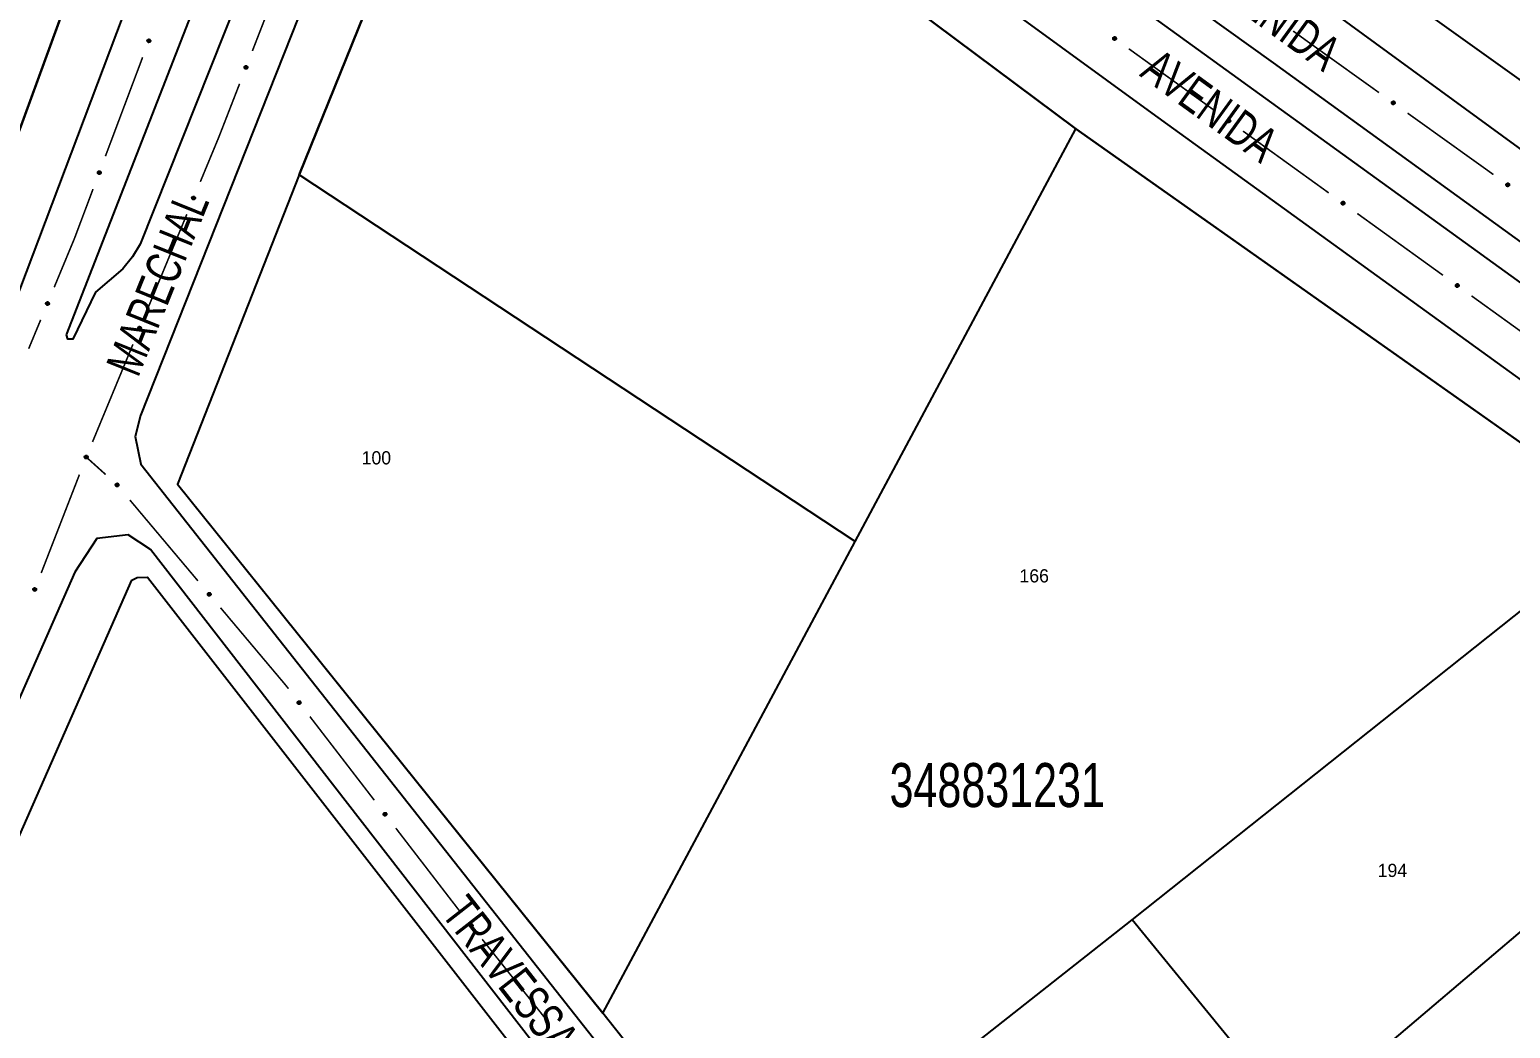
# Model space of a CAD drawing. Extents: x 200123 to 201542, y 4839549 to 4841240.
# Drawn here: x 200624.9 to 200793.2, y 4840561.4 to 4840674.9 of the extents above; entities that cross this region are included whole.
import ezdxf
from ezdxf.enums import TextEntityAlignment as Align

# ---------------------------------------------------------------- set-up
doc = ezdxf.new("R2010")
doc.units = 0
doc.header["$LTSCALE"] = 1.5
doc.header["$MEASUREMENT"] = 0
for name, color, linetype in [('CD_MALHA_LOTES', 7, 'CONTINUOUS'), ('CD_TXT_QUADRA', 2, 'CONTINUOUS'), ('HD-CANAIS', 7, 'CONTINUOUS'), ('RU-QUADRA', 210, 'CONTINUOUS'), ('SV-EIXO-RUA-PAV', 20, 'CONTINUOUS'), ('SV-RUA-PAVIM', 7, 'CONTINUOUS'), ('SV-TXT-RUA-PAV', 7, 'CONTINUOUS'), ('Th_NmrPort', 1, 'CONTINUOUS')]:
    doc.layers.add(name, color=color, linetype=linetype)
doc.styles.add('ARIAL', font='ARIAL.SHX')

msp = doc.modelspace()

# ---------------------------------------------------------------- linework, layer by layer
at = {"layer": 'CD_MALHA_LOTES', "linetype": 'Continuous', "flags": 128}
for points in [[(200424.99, 4840254.77), (200444.79, 4840288.57), (200466.17, 4840326.58), (200489.49, 4840369.12), (200503.01, 4840395.06), (200547.28, 4840486.61), (200564.21, 4840521.33), (200616.73, 4840645.11), (200619.05, 4840650.59), (200669.27, 4840788.03)], [(200655.55, 4840658.36), (200677.61, 4840712.96)], [(200677.61, 4840712.96), (200743.79, 4840663.57)], [(200718.73, 4840616.7), (200743.79, 4840663.57)], [(200743.79, 4840663.57), (200807.05, 4840618.92)], [(200655.55, 4840658.36), (200641.73, 4840623.22)], [(200718.73, 4840616.7), (200655.55, 4840658.36)], [(200641.73, 4840623.22), (200690.03, 4840563.1)], [(200750.19, 4840573.71), (200807.05, 4840618.92)], [(200690.03, 4840563.1), (200718.73, 4840616.7)], [(200573.97, 4840470.11), (200636.53, 4840612.3), (200637.14, 4840612.59), (200638.33, 4840612.62), (200684.7, 4840552.99)], [(200829.9, 4840602.58), (200768.89, 4840550.78)], [(200707.98, 4840540.44), (200750.19, 4840573.71)], [(200768.89, 4840550.78), (200750.19, 4840573.71)], [(200707.98, 4840540.44), (200690.03, 4840563.1)]]:
    msp.add_lwpolyline(points, dxfattribs=at)
at = {"layer": 'HD-CANAIS', "linetype": 'Continuous'}
msp.add_polyline3d([(200700.49, 4840737.05, 2.26), (200759.93, 4840693.69, 2.26), (200831.59, 4840642.44, 2.26), (200904.17, 4840589.58, 2.26), (200904.57, 4840585.19, 2.26)], dxfattribs=at)
at = {"layer": 'RU-QUADRA', "linetype": 'Continuous', "flags": 128}
msp.add_lwpolyline([(200669.27, 4840788.03), (200619.01, 4840650.47), (200616.73, 4840645.11), (200564.21, 4840521.33), (200547.28, 4840486.61), (200503.01, 4840395.06), (200489.49, 4840369.12), (200466.17, 4840326.58), (200444.79, 4840288.57), (200424.99, 4840254.77)], dxfattribs=at)
for points in [[(200812.78, 4840408.41), (200815.31, 4840408.08), (200858.9, 4840480.98), (200900.08, 4840548.43), (200900.44, 4840551.37), (200857.93, 4840582.23), (200840.85, 4840594.63), (200829.9, 4840602.58), (200819.63, 4840610.04), (200743.79, 4840663.57), (200677.61, 4840712.96), (200655.55, 4840658.36), (200641.73, 4840623.22), (200690.03, 4840563.11), (200707.98, 4840540.44), (200727.57, 4840515.69), (200748.69, 4840489.02)], [(200763.36, 4840452.32), (200802.84, 4840399.58), (200751.22, 4840357.94), (200756.11, 4840351.9), (200744.6, 4840342.23), (200725.32, 4840327.11), (200682.28, 4840382.63), (200667.93, 4840401.14), (200659.99, 4840411.38), (200653.56, 4840419.68), (200641.09, 4840434.39), (200639.84, 4840435.39), (200636.6, 4840438.01), (200627.92, 4840442.46), (200573.97, 4840470.11), (200636.53, 4840612.3), (200637.14, 4840612.59), (200638.33, 4840612.62), (200684.7, 4840552.99), (200701.37, 4840530.22), (200741.81, 4840479.4), (200750.14, 4840468.94), (200753.98, 4840464.1)]]:
    msp.add_lwpolyline(points, close=True, dxfattribs=at)
at = {"layer": 'SV-EIXO-RUA-PAV', "const_width": 0.18}
for points in [[(200650.225377, 4840672.430975), (200654.576386, 4840683.614388)], [(200768.47331, 4840674.696495), (200769.281862, 4840674.10807)], [(200769.281862, 4840674.10807), (200769.98, 4840673.6)], [(200769.98, 4840673.6), (200778.221249, 4840667.698168)], [(200637.756418, 4840671.708076), (200633.531741, 4840660.476331)], [(200759.540939, 4840665.658455), (200749.807837, 4840672.677481)], [(200646.42, 4840662.65), (200648.775041, 4840668.703171)], [(200781.473339, 4840665.369238), (200791.229608, 4840658.38245)], [(200772.518409, 4840656.299754), (200762.785306, 4840663.31878)], [(200644.312786, 4840657.56444), (200646.22675, 4840662.183611)], [(200646.22675, 4840662.183611), (200646.42, 4840662.65)], [(200632.123515, 4840656.732415), (200630.363233, 4840652.052522)], [(200638.188098, 4840642.783094), (200642.781614, 4840653.869104)], [(200785.495878, 4840646.941053), (200775.762776, 4840653.960079)], [(200630.363233, 4840652.052522), (200630.02, 4840651.14)], [(200630.02, 4840651.14), (200627.709912, 4840645.575392)], [(200798.473348, 4840637.582352), (200788.740245, 4840644.601378)], [(200626.176259, 4840641.881084), (200625.026019, 4840639.110354)], [(200625.026019, 4840639.110354), (200624.81, 4840638.59)], [(200632.06341, 4840628.001747), (200636.656926, 4840639.087757)], [(200632.073096, 4840625.629008), (200631.35, 4840626.28)], [(200633.559474, 4840624.290844), (200632.073096, 4840625.629008)], [(200626.232524, 4840613.102501), (200630.576638, 4840624.288594)], [(200644.034716, 4840612.216369), (200636.308679, 4840621.398327)], [(200654.07, 4840600.29), (200646.610061, 4840609.155716)], [(200654.322094, 4840599.962485), (200654.07, 4840600.29)], [(200664.081331, 4840587.283476), (200656.761903, 4840596.792733)], [(200673.59, 4840574.93), (200666.521141, 4840584.113723)], [(200673.846097, 4840574.608797), (200673.59, 4840574.93)], [(200683.820648, 4840562.098468), (200676.339735, 4840571.481215)]]:
    msp.add_lwpolyline(points, dxfattribs=at)
at = {"layer": 'SV-EIXO-RUA-PAV'}
for points in [[(200638.614147, 4840673.675761), (200638.63497, 4840673.631507), (200638.643818, 4840673.589215), (200638.641044, 4840673.551817), (200638.629976, 4840673.519409), (200638.614918, 4840673.487529), (200638.592646, 4840673.458737), (200638.560847, 4840673.432256), (200638.516601, 4840673.411056), (200638.472681, 4840673.40484), (200638.435871, 4840673.405598), (200638.401413, 4840673.415194), (200638.370689, 4840673.43034), (200638.341546, 4840673.454464), (200638.315025, 4840673.486951), (200638.294785, 4840673.531958), (200638.286395, 4840673.57348), (200638.290028, 4840673.609582), (200638.299894, 4840673.644163), (200638.315657, 4840673.676526), (200638.337683, 4840673.704662), (200638.37044, 4840673.731306), (200638.415127, 4840673.750695), (200638.456444, 4840673.759535), (200638.492588, 4840673.75641), (200638.526414, 4840673.74593), (200638.558573, 4840673.731217), (200638.588448, 4840673.710033), (200638.614147, 4840673.675761)], [(200748.237803, 4840673.673992), (200748.18964, 4840673.665486), (200748.146507, 4840673.668025), (200748.111141, 4840673.680498), (200748.082763, 4840673.699668), (200748.05594, 4840673.72255), (200748.033987, 4840673.751586), (200748.01676, 4840673.78921), (200748.007889, 4840673.837464), (200748.013394, 4840673.881479), (200748.023766, 4840673.916805), (200748.042052, 4840673.947547), (200748.064717, 4840673.973232), (200748.095632, 4840673.995038), (200748.133931, 4840674.012124), (200748.182669, 4840674.01987), (200748.224938, 4840674.017091), (200748.258829, 4840674.004129), (200748.289618, 4840673.98555), (200748.316722, 4840673.961861), (200748.338108, 4840673.933235), (200748.355241, 4840673.894643), (200748.362249, 4840673.846437), (200748.359958, 4840673.804247), (200748.347476, 4840673.770183), (200748.328502, 4840673.740283), (200748.305879, 4840673.713101), (200748.27761, 4840673.689818), (200748.237803, 4840673.673992)], [(200649.345523, 4840670.473083), (200649.3252, 4840670.517569), (200649.31683, 4840670.559959), (200649.320025, 4840670.597323), (200649.331458, 4840670.629604), (200649.346874, 4840670.661312), (200649.369469, 4840670.689851), (200649.401564, 4840670.715972), (200649.446047, 4840670.736672), (200649.490034, 4840670.742392), (200649.526833, 4840670.741219), (200649.561181, 4840670.731236), (200649.591733, 4840670.715744), (200649.620601, 4840670.691293), (200649.646754, 4840670.65851), (200649.666486, 4840670.613277), (200649.674407, 4840670.571663), (200649.670368, 4840670.535604), (200649.660113, 4840670.501137), (200649.643986, 4840670.468954), (200649.621645, 4840670.441067), (200649.588589, 4840670.414795), (200649.543687, 4840670.395911), (200649.502272, 4840670.387537), (200649.466166, 4840670.391069), (200649.43246, 4840670.401929), (200649.400469, 4840670.417005), (200649.370835, 4840670.438524), (200649.345523, 4840670.473083)], [(200779.794571, 4840666.706857), (200779.842706, 4840666.715521), (200779.885847, 4840666.713125), (200779.921254, 4840666.70077), (200779.949695, 4840666.681693), (200779.976593, 4840666.6589), (200779.998643, 4840666.629937), (200780.015995, 4840666.59237), (200780.025025, 4840666.544145), (200780.019666, 4840666.500113), (200780.00941, 4840666.464752), (200779.991226, 4840666.43395), (200779.968646, 4840666.408191), (200779.937803, 4840666.386282), (200779.899561, 4840666.369069), (200779.850849, 4840666.361162), (200779.808571, 4840666.363802), (200779.774638, 4840666.376651), (200779.743787, 4840666.395128), (200779.716605, 4840666.418727), (200779.695125, 4840666.447283), (200779.677864, 4840666.485818), (200779.670696, 4840666.534), (200779.672848, 4840666.576198), (200779.685217, 4840666.610302), (200779.704092, 4840666.640265), (200779.726625, 4840666.667522), (200779.754817, 4840666.690899), (200779.794571, 4840666.706857)], [(200761.215273, 4840664.315291), (200761.167109, 4840664.306785), (200761.123976, 4840664.309324), (200761.088611, 4840664.321797), (200761.060233, 4840664.340967), (200761.03341, 4840664.363849), (200761.011456, 4840664.392885), (200760.994229, 4840664.430509), (200760.985358, 4840664.478763), (200760.990863, 4840664.522778), (200761.001236, 4840664.558104), (200761.019521, 4840664.588846), (200761.042187, 4840664.614531), (200761.073102, 4840664.636337), (200761.111401, 4840664.653423), (200761.160138, 4840664.661169), (200761.202408, 4840664.65839), (200761.236298, 4840664.645428), (200761.267087, 4840664.626849), (200761.294192, 4840664.60316), (200761.315577, 4840664.574534), (200761.332711, 4840664.535942), (200761.339718, 4840664.487736), (200761.337428, 4840664.445546), (200761.324945, 4840664.411482), (200761.305972, 4840664.381582), (200761.283349, 4840664.3544), (200761.255079, 4840664.331116), (200761.215273, 4840664.315291)], [(200632.981245, 4840658.7001), (200633.002068, 4840658.655846), (200633.010915, 4840658.613554), (200633.008141, 4840658.576156), (200632.997073, 4840658.543748), (200632.982016, 4840658.511868), (200632.959743, 4840658.483076), (200632.927945, 4840658.456595), (200632.883699, 4840658.435395), (200632.839779, 4840658.42918), (200632.802969, 4840658.429937), (200632.768511, 4840658.439533), (200632.737786, 4840658.454679), (200632.708644, 4840658.478804), (200632.682123, 4840658.51129), (200632.661882, 4840658.556298), (200632.653493, 4840658.597819), (200632.657126, 4840658.633922), (200632.666992, 4840658.668502), (200632.682754, 4840658.700865), (200632.70478, 4840658.729002), (200632.737537, 4840658.755645), (200632.782224, 4840658.775034), (200632.823542, 4840658.783874), (200632.859685, 4840658.780749), (200632.893512, 4840658.77027), (200632.92567, 4840658.755556), (200632.955545, 4840658.734372), (200632.981245, 4840658.7001)], [(200792.80293, 4840657.391139), (200792.851065, 4840657.399803), (200792.894206, 4840657.397407), (200792.929613, 4840657.385052), (200792.958054, 4840657.365976), (200792.984952, 4840657.343183), (200793.007002, 4840657.314219), (200793.024353, 4840657.276652), (200793.033384, 4840657.228428), (200793.028025, 4840657.184395), (200793.017769, 4840657.149034), (200792.999585, 4840657.118232), (200792.977005, 4840657.092473), (200792.946162, 4840657.070564), (200792.90792, 4840657.053351), (200792.859208, 4840657.045445), (200792.81693, 4840657.048084), (200792.782997, 4840657.060934), (200792.752146, 4840657.07941), (200792.724964, 4840657.103009), (200792.703484, 4840657.131565), (200792.686222, 4840657.1701), (200792.679055, 4840657.218282), (200792.681206, 4840657.26048), (200792.693576, 4840657.294585), (200792.712451, 4840657.324548), (200792.734984, 4840657.351804), (200792.763176, 4840657.375181), (200792.80293, 4840657.391139)], [(200643.390504, 4840655.626173), (200643.371154, 4840655.671091), (200643.363709, 4840655.713653), (200643.367717, 4840655.750938), (200643.37985, 4840655.782963), (200643.395953, 4840655.814328), (200643.419165, 4840655.842368), (200643.451821, 4840655.867784), (200643.496743, 4840655.88751), (200643.540845, 4840655.892271), (200643.57761, 4840655.890297), (200643.611732, 4840655.879569), (200643.641939, 4840655.863415), (200643.670269, 4840655.838341), (200643.695701, 4840655.804996), (200643.714444, 4840655.759344), (200643.721456, 4840655.717568), (200643.716633, 4840655.681605), (200643.705629, 4840655.64737), (200643.688806, 4840655.615545), (200643.665862, 4840655.588152), (200643.632243, 4840655.562605), (200643.586939, 4840655.544704), (200643.545353, 4840655.537234), (200643.509332, 4840655.541551), (200643.47587, 4840655.553143), (200643.444215, 4840655.568911), (200643.415057, 4840655.591071), (200643.390504, 4840655.626173)], [(200774.192742, 4840654.956589), (200774.144579, 4840654.948084), (200774.101446, 4840654.950623), (200774.06608, 4840654.963095), (200774.037702, 4840654.982266), (200774.010879, 4840655.005147), (200773.988926, 4840655.034184), (200773.971699, 4840655.071808), (200773.962828, 4840655.120062), (200773.968333, 4840655.164077), (200773.978705, 4840655.199403), (200773.996991, 4840655.230145), (200774.019656, 4840655.25583), (200774.050571, 4840655.277636), (200774.08887, 4840655.294722), (200774.137608, 4840655.302468), (200774.179877, 4840655.299689), (200774.213768, 4840655.286727), (200774.244557, 4840655.268148), (200774.271661, 4840655.244459), (200774.293047, 4840655.215833), (200774.31018, 4840655.177241), (200774.317188, 4840655.129035), (200774.314897, 4840655.086845), (200774.302415, 4840655.052781), (200774.283441, 4840655.022881), (200774.260818, 4840654.995699), (200774.232549, 4840654.972415), (200774.192742, 4840654.956589)], [(200787.170212, 4840645.597888), (200787.122048, 4840645.589383), (200787.078915, 4840645.591922), (200787.04355, 4840645.604394), (200787.015172, 4840645.623565), (200786.988349, 4840645.646446), (200786.966395, 4840645.675483), (200786.949168, 4840645.713107), (200786.940297, 4840645.761361), (200786.945802, 4840645.805376), (200786.956175, 4840645.840702), (200786.97446, 4840645.871444), (200786.997126, 4840645.897129), (200787.028041, 4840645.918935), (200787.06634, 4840645.936021), (200787.115077, 4840645.943767), (200787.157347, 4840645.940988), (200787.191237, 4840645.928026), (200787.222026, 4840645.909447), (200787.249131, 4840645.885758), (200787.270516, 4840645.857132), (200787.28765, 4840645.81854), (200787.294657, 4840645.770334), (200787.292367, 4840645.728144), (200787.279884, 4840645.69408), (200787.260911, 4840645.66418), (200787.238288, 4840645.636998), (200787.210018, 4840645.613714), (200787.170212, 4840645.597888)], [(200627.099842, 4840643.818732), (200627.119162, 4840643.773801), (200627.126578, 4840643.731234), (200627.122545, 4840643.693951), (200627.11039, 4840643.661935), (200627.094266, 4840643.630581), (200627.071036, 4840643.602556), (200627.038363, 4840643.577162), (200626.993427, 4840643.557466), (200626.949322, 4840643.552735), (200626.912559, 4840643.554733), (200626.878444, 4840643.565485), (200626.848248, 4840643.581659), (200626.819935, 4840643.606752), (200626.794525, 4840643.640114), (200626.775813, 4840643.685778), (200626.768828, 4840643.727559), (200626.773676, 4840643.763519), (200626.784702, 4840643.797747), (200626.801547, 4840643.82956), (200626.824509, 4840643.856938), (200626.858146, 4840643.882462), (200626.903461, 4840643.900333), (200626.945053, 4840643.907775), (200626.981071, 4840643.903434), (200627.014525, 4840643.891819), (200627.046169, 4840643.87603), (200627.075313, 4840643.853851), (200627.099842, 4840643.818732)], [(200637.265816, 4840640.844827), (200637.246467, 4840640.889745), (200637.239022, 4840640.932306), (200637.24303, 4840640.969592), (200637.255163, 4840641.001617), (200637.271265, 4840641.032982), (200637.294477, 4840641.061022), (200637.327133, 4840641.086437), (200637.372056, 4840641.106164), (200637.416157, 4840641.110925), (200637.452922, 4840641.108951), (200637.487044, 4840641.098222), (200637.517251, 4840641.082069), (200637.545581, 4840641.056994), (200637.571014, 4840641.023649), (200637.589756, 4840640.977998), (200637.596769, 4840640.936221), (200637.591945, 4840640.900259), (200637.580942, 4840640.866023), (200637.564118, 4840640.834199), (200637.541175, 4840640.806805), (200637.507555, 4840640.781259), (200637.462252, 4840640.763357), (200637.420665, 4840640.755887), (200637.384644, 4840640.760205), (200637.351183, 4840640.771796), (200637.319528, 4840640.787565), (200637.290369, 4840640.809724), (200637.265816, 4840640.844827)], [(200631.193304, 4840626.189401), (200631.173955, 4840626.234319), (200631.16651, 4840626.276881), (200631.170518, 4840626.314166), (200631.182651, 4840626.346191), (200631.198753, 4840626.377556), (200631.221965, 4840626.405597), (200631.254621, 4840626.431012), (200631.299544, 4840626.450738), (200631.343645, 4840626.455499), (200631.38041, 4840626.453525), (200631.414532, 4840626.442797), (200631.444739, 4840626.426643), (200631.473069, 4840626.401569), (200631.498502, 4840626.368224), (200631.517244, 4840626.322572), (200631.524257, 4840626.280796), (200631.519433, 4840626.244833), (200631.50843, 4840626.210598), (200631.491606, 4840626.178774), (200631.468663, 4840626.15138), (200631.435043, 4840626.125833), (200631.38974, 4840626.107932), (200631.348153, 4840626.100462), (200631.312132, 4840626.104779), (200631.278671, 4840626.116371), (200631.247016, 4840626.132139), (200631.217857, 4840626.154299), (200631.193304, 4840626.189401)], [(200634.893129, 4840622.942055), (200634.844329, 4840622.938801), (200634.801722, 4840622.945982), (200634.76791, 4840622.962201), (200634.741768, 4840622.984323), (200634.717573, 4840623.009967), (200634.698883, 4840623.041204), (200634.685819, 4840623.080469), (200634.682211, 4840623.129399), (200634.692436, 4840623.172562), (200634.706563, 4840623.206561), (200634.728061, 4840623.235149), (200634.753367, 4840623.258236), (200634.786456, 4840623.276577), (200634.826376, 4840623.289427), (200634.875665, 4840623.291865), (200634.917387, 4840623.284538), (200634.94968, 4840623.267992), (200634.978283, 4840623.246197), (200635.002671, 4840623.21972), (200635.02084, 4840623.188952), (200635.033706, 4840623.148735), (200635.035468, 4840623.100055), (200635.028635, 4840623.058359), (200635.012547, 4840623.025842), (200634.990456, 4840622.998165), (200634.96503, 4840622.973585), (200634.934412, 4840622.95349), (200634.893129, 4840622.942055)], [(200625.353878, 4840611.144067), (200625.333527, 4840611.18854), (200625.325131, 4840611.230924), (200625.328303, 4840611.26829), (200625.339716, 4840611.300579), (200625.355112, 4840611.332296), (200625.37769, 4840611.36085), (200625.409769, 4840611.38699), (200625.454239, 4840611.407717), (200625.498222, 4840611.413464), (200625.535022, 4840611.412315), (200625.569376, 4840611.402353), (200625.599937, 4840611.38688), (200625.628821, 4840611.362446), (200625.654994, 4840611.329679), (200625.674754, 4840611.284458), (200625.682701, 4840611.24285), (200625.678683, 4840611.206788), (200625.66845, 4840611.172314), (200625.652343, 4840611.140122), (200625.630019, 4840611.112221), (200625.596979, 4840611.085928), (200625.552088, 4840611.067016), (200625.510679, 4840611.058617), (200625.474571, 4840611.062127), (200625.440858, 4840611.072966), (200625.408858, 4840611.088022), (200625.379211, 4840611.109523), (200625.353878, 4840611.144067)], [(200645.330666, 4840610.50523), (200645.281883, 4840610.508735), (200645.240673, 4840610.521722), (200645.20942, 4840610.542448), (200645.186578, 4840610.567963), (200645.16615, 4840610.596699), (200645.151946, 4840610.630214), (200645.144421, 4840610.670905), (200645.147593, 4840610.719865), (200645.163672, 4840610.761206), (200645.182352, 4840610.792933), (200645.207587, 4840610.818283), (200645.235834, 4840610.837661), (200645.271136, 4840610.851264), (200645.312447, 4840610.858488), (200645.361601, 4840610.854106), (200645.401914, 4840610.841096), (200645.431617, 4840610.820256), (200645.456942, 4840610.794725), (200645.477446, 4840610.765138), (200645.4912, 4840610.732159), (200645.498398, 4840610.690552), (200645.49343, 4840610.642094), (200645.480913, 4840610.601738), (200645.460496, 4840610.571751), (200645.434799, 4840610.547384), (200645.406227, 4840610.526544), (200645.373131, 4840610.510863), (200645.330666, 4840610.50523)], [(200655.542405, 4840598.196607), (200655.49382, 4840598.20223), (200655.453215, 4840598.216998), (200655.422893, 4840598.239063), (200655.401182, 4840598.265547), (200655.382022, 4840598.295144), (200655.369289, 4840598.329246), (200655.363541, 4840598.370225), (200655.368839, 4840598.419001), (200655.386701, 4840598.459603), (200655.406743, 4840598.490488), (200655.433056, 4840598.514717), (200655.46212, 4840598.532848), (200655.49798, 4840598.544903), (200655.539565, 4840598.550323), (200655.588482, 4840598.543808), (200655.628192, 4840598.529057), (200655.656961, 4840598.506945), (200655.681151, 4840598.480337), (200655.700349, 4840598.449887), (200655.712655, 4840598.41634), (200655.718037, 4840598.37446), (200655.710967, 4840598.326264), (200655.696707, 4840598.286491), (200655.675005, 4840598.257419), (200655.648273, 4840598.234193), (200655.618821, 4840598.214616), (200655.585075, 4840598.200389), (200655.542405, 4840598.196607)], [(200665.301642, 4840585.517598), (200665.253058, 4840585.523221), (200665.212452, 4840585.537988), (200665.18213, 4840585.560053), (200665.160419, 4840585.586538), (200665.14126, 4840585.616135), (200665.128527, 4840585.650236), (200665.122778, 4840585.691216), (200665.128077, 4840585.739992), (200665.145939, 4840585.780594), (200665.16598, 4840585.811479), (200665.192294, 4840585.835708), (200665.221357, 4840585.853838), (200665.257217, 4840585.865894), (200665.298803, 4840585.871314), (200665.34772, 4840585.864799), (200665.38743, 4840585.850048), (200665.416198, 4840585.827936), (200665.440389, 4840585.801328), (200665.459587, 4840585.770878), (200665.471893, 4840585.737331), (200665.477275, 4840585.695451), (200665.470205, 4840585.647255), (200665.455945, 4840585.607481), (200665.434242, 4840585.57841), (200665.407511, 4840585.555184), (200665.378059, 4840585.535606), (200665.344312, 4840585.521379), (200665.301642, 4840585.517598)], [(200675.096416, 4840572.864037), (200675.047743, 4840572.868829), (200675.006891, 4840572.882901), (200674.976196, 4840572.904444), (200674.954036, 4840572.930553), (200674.934373, 4840572.959818), (200674.921059, 4840572.993697), (200674.91461, 4840573.034572), (200674.919075, 4840573.083432), (200674.93624, 4840573.124334), (200674.95575, 4840573.155557), (200674.981646, 4840573.180232), (200675.010395, 4840573.198857), (200675.046044, 4840573.211523), (200675.087531, 4840573.217653), (200675.136552, 4840573.211975), (200675.176508, 4840573.197906), (200675.20565, 4840573.176288), (200675.230292, 4840573.150098), (200675.250008, 4840573.11998), (200675.262886, 4840573.086649), (200675.268983, 4840573.044867), (200675.262738, 4840572.996557), (200675.24916, 4840572.956546), (200675.227957, 4840572.927107), (200675.201627, 4840572.903428), (200675.172514, 4840572.88335), (200675.139015, 4840572.868548), (200675.096416, 4840572.864037)]]:
    msp.add_lwpolyline(points, close=True, dxfattribs=at)
for points in [[(200638.315657, 4840673.676526), (200638.286395, 4840673.57348)], [(200638.325737, 4840673.686308), (200638.292391, 4840673.558897)], [(200638.337683, 4840673.704662), (200638.294785, 4840673.531958)], [(200638.354349, 4840673.711992), (200638.307202, 4840673.516879)], [(200638.37044, 4840673.731306), (200638.315025, 4840673.486951)], [(200638.392863, 4840673.736868), (200638.328878, 4840673.473737)], [(200638.415127, 4840673.750695), (200638.341546, 4840673.454464)], [(200638.434084, 4840673.753436), (200638.3568, 4840673.447198)], [(200638.456444, 4840673.759535), (200638.370689, 4840673.43034)], [(200638.472574, 4840673.754995), (200638.386644, 4840673.425768)], [(200638.492588, 4840673.75641), (200638.401413, 4840673.415194)], [(200638.508182, 4840673.748891), (200638.416816, 4840673.412962)], [(200638.526414, 4840673.74593), (200638.435871, 4840673.405598)], [(200638.542185, 4840673.734643), (200638.457696, 4840673.409248)], [(200638.558573, 4840673.731217), (200638.472681, 4840673.40484)], [(200638.571713, 4840673.716247), (200638.496667, 4840673.412083)], [(200638.588448, 4840673.710033), (200638.516601, 4840673.411056)], [(200638.599318, 4840673.692743), (200638.538204, 4840673.425617)], [(200638.614147, 4840673.675761), (200638.560847, 4840673.432256)], [(200638.62451, 4840673.651195), (200638.578956, 4840673.452567)], [(200638.63497, 4840673.631507), (200638.592646, 4840673.458737)], [(200638.640118, 4840673.60742), (200638.605975, 4840673.481766)], [(200638.643818, 4840673.589215), (200638.614918, 4840673.487529)], [(200748.27761, 4840673.689818), (200748.007889, 4840673.837464)], [(200748.305879, 4840673.713101), (200748.013394, 4840673.881479)], [(200748.287991, 4840673.704341), (200748.014101, 4840673.856433)], [(200748.258076, 4840673.683855), (200748.016283, 4840673.812801)], [(200748.237803, 4840673.673992), (200748.01676, 4840673.78921)], [(200748.313478, 4840673.728019), (200748.021572, 4840673.894786)], [(200748.328502, 4840673.740283), (200748.023766, 4840673.916805)], [(200748.21138, 4840673.670425), (200748.031618, 4840673.766414)], [(200748.18964, 4840673.665486), (200748.033987, 4840673.751586)], [(200748.336134, 4840673.757103), (200748.035864, 4840673.933267)], [(200748.347476, 4840673.770183), (200748.042052, 4840673.947547)], [(200748.165046, 4840673.666828), (200748.052721, 4840673.73269)], [(200748.146507, 4840673.668025), (200748.05594, 4840673.72255)], [(200748.351352, 4840673.789869), (200748.056126, 4840673.959031)], [(200748.359958, 4840673.804247), (200748.064717, 4840673.973232)], [(200748.359929, 4840673.827424), (200748.084624, 4840673.98222)], [(200748.362249, 4840673.846437), (200748.095632, 4840673.995038)], [(200748.354736, 4840673.871545), (200748.11755, 4840674.002216)], [(200748.355241, 4840673.894643), (200748.133931, 4840674.012124)], [(200748.340816, 4840673.91523), (200748.164864, 4840674.011836)], [(200748.338108, 4840673.933235), (200748.182669, 4840674.01987)], [(200748.323523, 4840673.949571), (200748.209293, 4840674.015124)], [(200748.316722, 4840673.961861), (200748.224938, 4840674.017091)], [(200649.31683, 4840670.559959), (200649.346874, 4840670.661312)], [(200649.320325, 4840670.541713), (200649.355881, 4840670.666974)], [(200649.3252, 4840670.517569), (200649.369469, 4840670.689851)], [(200649.335438, 4840670.497765), (200649.383228, 4840670.695867)], [(200649.345523, 4840670.473083), (200649.401564, 4840670.715972)], [(200649.36016, 4840670.455935), (200649.424281, 4840670.722355)], [(200649.370835, 4840670.438524), (200649.446047, 4840670.736672)], [(200649.387499, 4840670.432121), (200649.465968, 4840670.73542)], [(200649.400469, 4840670.417005), (200649.490034, 4840670.742392)], [(200649.416817, 4840670.413394), (200649.504968, 4840670.737816)], [(200649.43246, 4840670.401929), (200649.526833, 4840670.741219)], [(200649.450657, 4840670.398764), (200649.545804, 4840670.733642)], [(200649.466166, 4840670.391069), (200649.561181, 4840670.731236)], [(200649.486194, 4840670.392259), (200649.57583, 4840670.720496)], [(200649.502272, 4840670.387537), (200649.591733, 4840670.715744)], [(200649.5247, 4840670.393383), (200649.60543, 4840670.698731)], [(200649.543687, 4840670.395911), (200649.620601, 4840670.691293)], [(200649.566104, 4840670.409486), (200649.633051, 4840670.671879)], [(200649.588589, 4840670.414795), (200649.646754, 4840670.65851)], [(200649.604896, 4840670.433926), (200649.65424, 4840670.628495)], [(200649.621645, 4840670.441067), (200649.666486, 4840670.613277)], [(200649.633797, 4840670.459286), (200649.668576, 4840670.586314)], [(200649.643986, 4840670.468954), (200649.674407, 4840670.571663)], [(200779.672848, 4840666.576198), (200779.968646, 4840666.408191)], [(200779.672953, 4840666.553021), (200779.948769, 4840666.399137)], [(200779.681406, 4840666.590604), (200779.97719, 4840666.42242)], [(200779.685217, 4840666.610302), (200779.991226, 4840666.43395)], [(200779.696515, 4840666.62342), (200779.997367, 4840666.448251)], [(200779.704092, 4840666.640265), (200780.00941, 4840666.464752)], [(200779.719076, 4840666.652579), (200780.011532, 4840666.486779)], [(200779.726625, 4840666.667522), (200780.019666, 4840666.500113)], [(200779.744484, 4840666.676342), (200780.018875, 4840666.525156)], [(200779.754817, 4840666.690899), (200780.025025, 4840666.544145)], [(200779.77433, 4840666.696926), (200780.016549, 4840666.56878)], [(200779.794571, 4840666.706857), (200780.015995, 4840666.59237)], [(200779.820982, 4840666.710511), (200780.001061, 4840666.615117)], [(200779.842706, 4840666.715521), (200779.998643, 4840666.629937)], [(200779.867304, 4840666.714261), (200779.979846, 4840666.648771)], [(200779.885847, 4840666.713125), (200779.976593, 4840666.6589)], [(200779.670696, 4840666.534), (200779.937803, 4840666.386282)], [(200779.677864, 4840666.485818), (200779.899561, 4840666.369069)], [(200779.678293, 4840666.508917), (200779.915909, 4840666.379032)], [(200779.692357, 4840666.465279), (200779.868628, 4840666.369255)], [(200779.695125, 4840666.447283), (200779.850849, 4840666.361162)], [(200779.709763, 4840666.430995), (200779.824209, 4840666.36582)], [(200779.716605, 4840666.418727), (200779.808571, 4840666.363802)], [(200761.255079, 4840664.331116), (200760.985358, 4840664.478763)], [(200761.283349, 4840664.3544), (200760.990863, 4840664.522778)], [(200761.26546, 4840664.345639), (200760.991571, 4840664.497732)], [(200761.235546, 4840664.325154), (200760.993753, 4840664.4541)], [(200761.215273, 4840664.315291), (200760.994229, 4840664.430509)], [(200761.290947, 4840664.369318), (200760.999041, 4840664.536085)], [(200761.305972, 4840664.381582), (200761.001236, 4840664.558104)], [(200761.18885, 4840664.311724), (200761.009088, 4840664.407713)], [(200761.167109, 4840664.306785), (200761.011456, 4840664.392885)], [(200761.313604, 4840664.398402), (200761.013333, 4840664.574566)], [(200761.324945, 4840664.411482), (200761.019521, 4840664.588846)], [(200761.142515, 4840664.308127), (200761.03019, 4840664.373989)], [(200761.123976, 4840664.309324), (200761.03341, 4840664.363849)], [(200761.328821, 4840664.431168), (200761.033595, 4840664.60033)], [(200761.337428, 4840664.445546), (200761.042187, 4840664.614531)], [(200761.337399, 4840664.468723), (200761.062094, 4840664.623519)], [(200761.339718, 4840664.487736), (200761.073102, 4840664.636337)], [(200761.332205, 4840664.512844), (200761.09502, 4840664.643515)], [(200761.332711, 4840664.535942), (200761.111401, 4840664.653423)], [(200761.318286, 4840664.556529), (200761.142333, 4840664.653135)], [(200761.315577, 4840664.574534), (200761.160138, 4840664.661169)], [(200761.300993, 4840664.59087), (200761.186763, 4840664.656423)], [(200761.294192, 4840664.60316), (200761.202408, 4840664.65839)], [(200632.682754, 4840658.700865), (200632.653493, 4840658.597819)], [(200632.692834, 4840658.710648), (200632.659488, 4840658.583236)], [(200632.70478, 4840658.729002), (200632.661882, 4840658.556298)], [(200632.721447, 4840658.736332), (200632.674299, 4840658.541219)], [(200632.737537, 4840658.755645), (200632.682123, 4840658.51129)], [(200632.759961, 4840658.761207), (200632.695976, 4840658.498077)], [(200632.782224, 4840658.775034), (200632.708644, 4840658.478804)], [(200632.801181, 4840658.777776), (200632.723898, 4840658.471538)], [(200632.823542, 4840658.783874), (200632.737786, 4840658.454679)], [(200632.839672, 4840658.779334), (200632.753742, 4840658.450107)], [(200632.859685, 4840658.780749), (200632.768511, 4840658.439533)], [(200632.87528, 4840658.77323), (200632.783913, 4840658.437301)], [(200632.893512, 4840658.77027), (200632.802969, 4840658.429937)], [(200632.909283, 4840658.758982), (200632.824794, 4840658.433587)], [(200632.92567, 4840658.755556), (200632.839779, 4840658.42918)], [(200632.93881, 4840658.740587), (200632.863765, 4840658.436423)], [(200632.955545, 4840658.734372), (200632.883699, 4840658.435395)], [(200632.966416, 4840658.717083), (200632.905302, 4840658.449956)], [(200632.981245, 4840658.7001), (200632.927945, 4840658.456595)], [(200632.991608, 4840658.675534), (200632.946054, 4840658.476906)], [(200633.002068, 4840658.655846), (200632.959743, 4840658.483076)], [(200633.007215, 4840658.631759), (200632.973073, 4840658.506105)], [(200633.010915, 4840658.613554), (200632.982016, 4840658.511868)], [(200792.679055, 4840657.218282), (200792.946162, 4840657.070564)], [(200792.681206, 4840657.26048), (200792.977005, 4840657.092473)], [(200792.681312, 4840657.237303), (200792.957127, 4840657.083419)], [(200792.686222, 4840657.1701), (200792.90792, 4840657.053351)], [(200792.686651, 4840657.193199), (200792.924268, 4840657.063314)], [(200792.689765, 4840657.274886), (200792.985549, 4840657.106702)], [(200792.693576, 4840657.294585), (200792.999585, 4840657.118232)], [(200792.700716, 4840657.149561), (200792.876987, 4840657.053537)], [(200792.703484, 4840657.131565), (200792.859208, 4840657.045445)], [(200792.704874, 4840657.307703), (200793.005726, 4840657.132533)], [(200792.712451, 4840657.324548), (200793.017769, 4840657.149034)], [(200792.718122, 4840657.115277), (200792.832568, 4840657.050102)], [(200792.724964, 4840657.103009), (200792.81693, 4840657.048084)], [(200792.727434, 4840657.336862), (200793.019891, 4840657.171061)], [(200792.734984, 4840657.351804), (200793.028025, 4840657.184395)], [(200792.752843, 4840657.360624), (200793.027234, 4840657.209438)], [(200792.763176, 4840657.375181), (200793.033384, 4840657.228428)], [(200792.782689, 4840657.381208), (200793.024908, 4840657.253062)], [(200792.80293, 4840657.391139), (200793.024353, 4840657.276652)], [(200792.829341, 4840657.394793), (200793.00942, 4840657.299399)], [(200792.851065, 4840657.399803), (200793.007002, 4840657.314219)], [(200792.875663, 4840657.398543), (200792.988205, 4840657.333053)], [(200792.894206, 4840657.397407), (200792.984952, 4840657.343183)], [(200643.363709, 4840655.713653), (200643.395953, 4840655.814328)], [(200643.366806, 4840655.695335), (200643.405082, 4840655.819792)], [(200643.371154, 4840655.671091), (200643.419165, 4840655.842368)], [(200643.380958, 4840655.651068), (200643.433051, 4840655.848083)], [(200643.390504, 4840655.626173), (200643.451821, 4840655.867784)], [(200643.404763, 4840655.60871), (200643.474671, 4840655.873671)], [(200643.415057, 4840655.591071), (200643.496743, 4840655.88751)], [(200643.431577, 4840655.584307), (200643.516632, 4840655.885825)], [(200643.444215, 4840655.568911), (200643.540845, 4840655.892271)], [(200643.46048, 4840655.564945), (200643.555676, 4840655.887371)], [(200643.47587, 4840655.553143), (200643.57761, 4840655.890297)], [(200643.493994, 4840655.549582), (200643.596412, 4840655.882308)], [(200643.509332, 4840655.541551), (200643.611732, 4840655.879569)], [(200643.529381, 4840655.542304), (200643.626143, 4840655.868512)], [(200643.545353, 4840655.537234), (200643.641939, 4840655.863415)], [(200643.567902, 4840655.54259), (200643.655263, 4840655.846107)], [(200643.586939, 4840655.544704), (200643.670269, 4840655.838341)], [(200643.609648, 4840655.557787), (200643.682292, 4840655.81866)], [(200643.632243, 4840655.562605), (200643.695701, 4840655.804996)], [(200643.648962, 4840655.581377), (200643.702532, 4840655.774825)], [(200643.665862, 4840655.588152), (200643.714444, 4840655.759344)], [(200643.678408, 4840655.606101), (200643.715946, 4840655.732341)], [(200643.688806, 4840655.615545), (200643.721456, 4840655.717568)], [(200774.232549, 4840654.972415), (200773.962828, 4840655.120062)], [(200774.260818, 4840654.995699), (200773.968333, 4840655.164077)], [(200774.24293, 4840654.986938), (200773.96904, 4840655.139031)], [(200774.213015, 4840654.966453), (200773.971222, 4840655.095399)], [(200774.192742, 4840654.956589), (200773.971699, 4840655.071808)], [(200774.268417, 4840655.010617), (200773.976511, 4840655.177384)], [(200774.283441, 4840655.022881), (200773.978705, 4840655.199403)], [(200774.166319, 4840654.953023), (200773.986557, 4840655.049012)], [(200774.144579, 4840654.948084), (200773.988926, 4840655.034184)], [(200774.291073, 4840655.039701), (200773.990803, 4840655.215865)], [(200774.302415, 4840655.052781), (200773.996991, 4840655.230145)], [(200774.119985, 4840654.949426), (200774.00766, 4840655.015288)], [(200774.101446, 4840654.950623), (200774.010879, 4840655.005147)], [(200774.306291, 4840655.072467), (200774.011065, 4840655.241629)], [(200774.314897, 4840655.086845), (200774.019656, 4840655.25583)], [(200774.314868, 4840655.110022), (200774.039563, 4840655.264818)], [(200774.317188, 4840655.129035), (200774.050571, 4840655.277636)], [(200774.309675, 4840655.154143), (200774.072489, 4840655.284814)], [(200774.31018, 4840655.177241), (200774.08887, 4840655.294722)], [(200774.295755, 4840655.197828), (200774.119803, 4840655.294434)], [(200774.293047, 4840655.215833), (200774.137608, 4840655.302468)], [(200774.278462, 4840655.232169), (200774.164232, 4840655.297722)], [(200774.271661, 4840655.244459), (200774.179877, 4840655.299689)], [(200787.210018, 4840645.613714), (200786.940297, 4840645.761361)], [(200787.238288, 4840645.636998), (200786.945802, 4840645.805376)], [(200787.220399, 4840645.628237), (200786.94651, 4840645.78033)], [(200787.190485, 4840645.607752), (200786.948692, 4840645.736698)], [(200787.170212, 4840645.597888), (200786.949168, 4840645.713107)], [(200787.245886, 4840645.651916), (200786.95398, 4840645.818683)], [(200787.260911, 4840645.66418), (200786.956175, 4840645.840702)], [(200787.143789, 4840645.594322), (200786.964027, 4840645.690311)], [(200787.122048, 4840645.589383), (200786.966395, 4840645.675483)], [(200787.268543, 4840645.681), (200786.968272, 4840645.857164)], [(200787.279884, 4840645.69408), (200786.97446, 4840645.871444)], [(200787.097454, 4840645.590725), (200786.985129, 4840645.656587)], [(200787.078915, 4840645.591922), (200786.988349, 4840645.646446)], [(200787.28376, 4840645.713766), (200786.988534, 4840645.882928)], [(200787.292367, 4840645.728144), (200786.997126, 4840645.897129)], [(200787.292338, 4840645.751321), (200787.017033, 4840645.906116)], [(200787.294657, 4840645.770334), (200787.028041, 4840645.918935)], [(200787.287144, 4840645.795442), (200787.049959, 4840645.926113)], [(200787.28765, 4840645.81854), (200787.06634, 4840645.936021)], [(200787.273225, 4840645.839127), (200787.097272, 4840645.935733)], [(200787.270516, 4840645.857132), (200787.115077, 4840645.943767)], [(200787.255932, 4840645.873468), (200787.141702, 4840645.939021)], [(200787.249131, 4840645.885758), (200787.157347, 4840645.940988)], [(200626.801547, 4840643.82956), (200626.768828, 4840643.727559)], [(200626.811951, 4840643.838997), (200626.774329, 4840643.712782)], [(200626.824509, 4840643.856938), (200626.775813, 4840643.685778)], [(200626.841414, 4840643.863702), (200626.787714, 4840643.670289)], [(200626.858146, 4840643.882462), (200626.794525, 4840643.640114)], [(200626.880744, 4840643.887265), (200626.807924, 4840643.626441)], [(200626.903461, 4840643.900333), (200626.819935, 4840643.606752)], [(200626.9225, 4840643.902434), (200626.834936, 4840643.598976)], [(200626.945053, 4840643.907775), (200626.848248, 4840643.581659)], [(200626.961021, 4840643.902694), (200626.86404, 4840643.576551)], [(200626.981071, 4840643.903434), (200626.878444, 4840643.565485)], [(200626.996403, 4840643.895393), (200626.893762, 4840643.562735)], [(200627.014525, 4840643.891819), (200626.912559, 4840643.554733)], [(200627.029907, 4840643.880007), (200626.934495, 4840643.557645)], [(200627.046169, 4840643.87603), (200626.949322, 4840643.552735)], [(200627.058797, 4840643.860626), (200626.973539, 4840643.559165)], [(200627.075313, 4840643.853851), (200626.993427, 4840643.557466)], [(200627.085594, 4840643.836204), (200627.015509, 4840643.571291)], [(200627.099842, 4840643.818732), (200627.038363, 4840643.577162)], [(200627.109371, 4840643.79383), (200627.057146, 4840643.596851)], [(200627.119162, 4840643.773801), (200627.071036, 4840643.602556)], [(200627.123494, 4840643.749554), (200627.085134, 4840643.625122)], [(200627.126578, 4840643.731234), (200627.094266, 4840643.630581)], [(200637.239022, 4840640.932306), (200637.271265, 4840641.032982)], [(200637.242118, 4840640.913989), (200637.280394, 4840641.038446)], [(200637.246467, 4840640.889745), (200637.294477, 4840641.061022)], [(200637.25627, 4840640.869722), (200637.308363, 4840641.066736)], [(200637.265816, 4840640.844827), (200637.327133, 4840641.086437)], [(200637.280076, 4840640.827364), (200637.349983, 4840641.092325)], [(200637.290369, 4840640.809724), (200637.372056, 4840641.106164)], [(200637.30689, 4840640.80296), (200637.391945, 4840641.104478)], [(200637.319528, 4840640.787565), (200637.416157, 4840641.110925)], [(200637.335793, 4840640.783599), (200637.430988, 4840641.106025)], [(200637.351183, 4840640.771796), (200637.452922, 4840641.108951)], [(200637.369306, 4840640.768235), (200637.471724, 4840641.100962)], [(200637.384644, 4840640.760205), (200637.487044, 4840641.098222)], [(200637.404693, 4840640.760958), (200637.501456, 4840641.087165)], [(200637.420665, 4840640.755887), (200637.517251, 4840641.082069)], [(200637.443214, 4840640.761244), (200637.530575, 4840641.064761)], [(200637.462252, 4840640.763357), (200637.545581, 4840641.056994)], [(200637.48496, 4840640.776441), (200637.557605, 4840641.037314)], [(200637.507555, 4840640.781259), (200637.571014, 4840641.023649)], [(200637.524275, 4840640.80003), (200637.577844, 4840640.993479)], [(200637.541175, 4840640.806805), (200637.589756, 4840640.977998)], [(200637.553721, 4840640.824755), (200637.591258, 4840640.950995)], [(200637.564118, 4840640.834199), (200637.596769, 4840640.936221)], [(200631.16651, 4840626.276881), (200631.198753, 4840626.377556)], [(200631.169606, 4840626.258563), (200631.207882, 4840626.38302)], [(200631.173955, 4840626.234319), (200631.221965, 4840626.405597)], [(200631.183758, 4840626.214296), (200631.235851, 4840626.411311)], [(200631.193304, 4840626.189401), (200631.254621, 4840626.431012)], [(200631.207564, 4840626.171938), (200631.277471, 4840626.436899)], [(200631.217857, 4840626.154299), (200631.299544, 4840626.450738)], [(200631.234378, 4840626.147535), (200631.319433, 4840626.449053)], [(200631.247016, 4840626.132139), (200631.343645, 4840626.455499)], [(200631.263281, 4840626.128173), (200631.358476, 4840626.450599)], [(200631.278671, 4840626.116371), (200631.38041, 4840626.453525)], [(200631.296794, 4840626.11281), (200631.399212, 4840626.445536)], [(200631.312132, 4840626.104779), (200631.414532, 4840626.442797)], [(200631.332181, 4840626.105532), (200631.428944, 4840626.43174)], [(200631.348153, 4840626.100462), (200631.444739, 4840626.426643)], [(200631.370702, 4840626.105818), (200631.458063, 4840626.409335)], [(200631.38974, 4840626.107932), (200631.473069, 4840626.401569)], [(200631.412448, 4840626.121015), (200631.485093, 4840626.381888)], [(200631.435043, 4840626.125833), (200631.498502, 4840626.368224)], [(200631.451763, 4840626.144605), (200631.505332, 4840626.338053)], [(200631.468663, 4840626.15138), (200631.517244, 4840626.322572)], [(200631.481209, 4840626.169329), (200631.518746, 4840626.29557)], [(200631.491606, 4840626.178774), (200631.524257, 4840626.280796)], [(200634.934412, 4840622.95349), (200634.682211, 4840623.129399)], [(200634.893129, 4840622.942055), (200634.685819, 4840623.080469)], [(200634.914349, 4840622.949672), (200634.687893, 4840623.103974)], [(200634.9463, 4840622.966808), (200634.690435, 4840623.147586)], [(200634.96503, 4840622.973585), (200634.692436, 4840623.172562)], [(200634.866475, 4840622.941363), (200634.698129, 4840623.056201)], [(200634.844329, 4840622.938801), (200634.698883, 4840623.041204)], [(200634.974195, 4840622.987595), (200634.702004, 4840623.184908)], [(200634.990456, 4840622.998165), (200634.706563, 4840623.206561)], [(200634.820023, 4840622.94279), (200634.715467, 4840623.020396)], [(200634.801722, 4840622.945982), (200634.717573, 4840623.009967)], [(200634.999859, 4840623.014063), (200634.720367, 4840623.221621)], [(200635.012547, 4840623.025842), (200634.728061, 4840623.235149)], [(200635.018526, 4840623.044994), (200634.743293, 4840623.245046)], [(200635.028635, 4840623.058359), (200634.753367, 4840623.258236)], [(200635.031109, 4840623.081403), (200634.774129, 4840623.265022)], [(200635.035468, 4840623.100055), (200634.786456, 4840623.276577)], [(200635.03071, 4840623.125827), (200634.809021, 4840623.281345)], [(200635.033706, 4840623.148735), (200634.826376, 4840623.289427)], [(200635.021589, 4840623.17076), (200634.857097, 4840623.285801)], [(200635.02084, 4840623.188952), (200634.875665, 4840623.291865)], [(200635.008105, 4840623.206767), (200634.901622, 4840623.284272)], [(200635.002671, 4840623.21972), (200634.917387, 4840623.284538)], [(200625.325131, 4840611.230924), (200625.355112, 4840611.332296)], [(200625.328637, 4840611.212681), (200625.364116, 4840611.337964)], [(200625.333527, 4840611.18854), (200625.37769, 4840611.36085)], [(200625.343777, 4840611.168742), (200625.391445, 4840611.366873)], [(200625.353878, 4840611.144067), (200625.409769, 4840611.38699)], [(200625.368525, 4840611.126927), (200625.432482, 4840611.393387)], [(200625.379211, 4840611.109523), (200625.454239, 4840611.407717)], [(200625.395878, 4840611.10313), (200625.47416, 4840611.406477)], [(200625.408858, 4840611.088022), (200625.498222, 4840611.413464)], [(200625.425208, 4840611.084421), (200625.513159, 4840611.408898)], [(200625.440858, 4840611.072966), (200625.535022, 4840611.412315)], [(200625.459057, 4840611.069812), (200625.553998, 4840611.404749)], [(200625.474571, 4840611.062127), (200625.569376, 4840611.402353)], [(200625.494598, 4840611.063329), (200625.584032, 4840611.391621)], [(200625.510679, 4840611.058617), (200625.599937, 4840611.38688)], [(200625.533103, 4840611.064477), (200625.613645, 4840611.369874)], [(200625.552088, 4840611.067016), (200625.628821, 4840611.362446)], [(200625.574498, 4840611.080605), (200625.641283, 4840611.343039)], [(200625.596979, 4840611.085928), (200625.654994, 4840611.329679)], [(200625.613275, 4840611.105069), (200625.662499, 4840611.299669)], [(200625.630019, 4840611.112221), (200625.674754, 4840611.284458)], [(200625.642159, 4840611.130447), (200625.676861, 4840611.257496)], [(200625.652343, 4840611.140122), (200625.682701, 4840611.24285)], [(200645.330666, 4840610.50523), (200645.144421, 4840610.670905)], [(200645.373131, 4840610.510863), (200645.147593, 4840610.719865)], [(200645.352733, 4840610.509847), (200645.149715, 4840610.6939)], [(200645.281883, 4840610.508735), (200645.151946, 4840610.630214)], [(200645.304171, 4840610.508218), (200645.153267, 4840610.645172)], [(200645.386742, 4840610.522414), (200645.158247, 4840610.736744)], [(200645.406227, 4840610.526544), (200645.163672, 4840610.761206)], [(200645.258359, 4840610.516037), (200645.165502, 4840610.607318)], [(200645.240673, 4840610.521722), (200645.16615, 4840610.596699)], [(200645.417236, 4840610.539157), (200645.174851, 4840610.772115)], [(200645.434799, 4840610.547384), (200645.182352, 4840610.792933)], [(200645.446305, 4840610.561833), (200645.198101, 4840610.805945)], [(200645.460496, 4840610.571751), (200645.207587, 4840610.818283)], [(200645.469059, 4840610.589895), (200645.224037, 4840610.825986)], [(200645.480913, 4840610.601738), (200645.235834, 4840610.837661)], [(200645.486541, 4840610.624222), (200645.257333, 4840610.841519)], [(200645.49343, 4840610.642094), (200645.271136, 4840610.851264)], [(200645.492271, 4840610.668276), (200645.294143, 4840610.852876)], [(200645.498398, 4840610.690552), (200645.312447, 4840610.858488)], [(200645.489433, 4840610.714037), (200645.342374, 4840610.85066)], [(200645.4912, 4840610.732159), (200645.361601, 4840610.854106)], [(200645.481042, 4840610.75156), (200645.386263, 4840610.843007)], [(200645.477446, 4840610.765138), (200645.401914, 4840610.841096)], [(200655.542405, 4840598.196607), (200655.363541, 4840598.370225)], [(200655.585075, 4840598.200389), (200655.368839, 4840598.419001)], [(200655.49382, 4840598.20223), (200655.369289, 4840598.329246)], [(200655.564652, 4840598.200261), (200655.36983, 4840598.392968)], [(200655.516065, 4840598.200745), (200655.37126, 4840598.344132)], [(200655.599175, 4840598.211337), (200655.380217, 4840598.435401)], [(200655.470637, 4840598.210549), (200655.381837, 4840598.305782)], [(200655.453215, 4840598.216998), (200655.382022, 4840598.295144)], [(200655.618821, 4840598.214616), (200655.386701, 4840598.459603)], [(200655.630369, 4840598.226738), (200655.398343, 4840598.470016)], [(200655.648273, 4840598.234193), (200655.406743, 4840598.490488)], [(200655.660396, 4840598.248128), (200655.423043, 4840598.502803)], [(200655.675005, 4840598.257419), (200655.433056, 4840598.514717)], [(200655.684349, 4840598.275174), (200655.449826, 4840598.521697)], [(200655.696707, 4840598.286491), (200655.46212, 4840598.532848)], [(200655.703307, 4840598.308708), (200655.483766, 4840598.535767)], [(200655.710967, 4840598.326264), (200655.49798, 4840598.544903)], [(200655.710948, 4840598.352472), (200655.521035, 4840598.545513)], [(200655.718037, 4840598.37446), (200655.539565, 4840598.550323)], [(200655.710102, 4840598.398313), (200655.569124, 4840598.541201)], [(200655.712655, 4840598.41634), (200655.588482, 4840598.543808)], [(200655.703352, 4840598.436165), (200655.612638, 4840598.531647)], [(200655.700349, 4840598.449887), (200655.628192, 4840598.529057)], [(200665.389606, 4840585.547728), (200665.157581, 4840585.791007)], [(200665.407511, 4840585.555184), (200665.16598, 4840585.811479)], [(200665.419634, 4840585.569119), (200665.18228, 4840585.823794)], [(200665.434242, 4840585.57841), (200665.192294, 4840585.835708)], [(200665.443586, 4840585.596165), (200665.209064, 4840585.842687)], [(200665.455945, 4840585.607481), (200665.221357, 4840585.853838)], [(200665.462545, 4840585.629699), (200665.243003, 4840585.856758)], [(200665.470205, 4840585.647255), (200665.257217, 4840585.865894)], [(200665.470185, 4840585.673462), (200665.280272, 4840585.866503)], [(200665.477275, 4840585.695451), (200665.298803, 4840585.871314)], [(200665.46934, 4840585.719303), (200665.328361, 4840585.862192)], [(200665.471893, 4840585.737331), (200665.34772, 4840585.864799)], [(200665.462589, 4840585.757156), (200665.371876, 4840585.852637)], [(200665.459587, 4840585.770878), (200665.38743, 4840585.850048)], [(200665.301642, 4840585.517598), (200665.122778, 4840585.691216)], [(200665.344312, 4840585.521379), (200665.128077, 4840585.739992)], [(200665.253058, 4840585.523221), (200665.128527, 4840585.650236)], [(200665.323889, 4840585.521252), (200665.129068, 4840585.713958)], [(200665.275303, 4840585.521736), (200665.130497, 4840585.665122)], [(200665.358413, 4840585.532327), (200665.139454, 4840585.756392)], [(200665.229874, 4840585.531539), (200665.141075, 4840585.626772)], [(200665.212452, 4840585.537988), (200665.14126, 4840585.616135)], [(200665.378059, 4840585.535606), (200665.145939, 4840585.780594)], [(200675.096416, 4840572.864037), (200674.91461, 4840573.034572)], [(200675.139015, 4840572.868548), (200674.919075, 4840573.083432)], [(200675.118598, 4840572.868071), (200674.92051, 4840573.057419)], [(200675.047743, 4840572.868829), (200674.921059, 4840572.993697)], [(200675.07001, 4840572.867725), (200674.922774, 4840573.008615)], [(200675.152926, 4840572.879735), (200674.93017, 4840573.100024)], [(200675.02442, 4840572.87675), (200674.934006, 4840572.970451)], [(200675.006891, 4840572.882901), (200674.934373, 4840572.959818)], [(200675.172514, 4840572.88335), (200674.93624, 4840573.124334)], [(200675.183853, 4840572.895667), (200674.947702, 4840573.134944)], [(200675.201627, 4840572.903428), (200674.95575, 4840573.155557)], [(200675.21351, 4840572.917568), (200674.971837, 4840573.168148)], [(200675.227957, 4840572.927107), (200674.981646, 4840573.180232)], [(200675.236996, 4840572.94502), (200674.998294, 4840573.187497)], [(200675.24916, 4840572.956546), (200675.010395, 4840573.198857)], [(200675.255379, 4840572.978873), (200675.031988, 4840573.202146)], [(200675.262738, 4840572.996557), (200675.046044, 4840573.211523)], [(200675.26227, 4840573.022761), (200675.069085, 4840573.212527)], [(200675.268983, 4840573.044867), (200675.087531, 4840573.217653)], [(200675.260641, 4840573.06858), (200675.117241, 4840573.209038)], [(200675.262886, 4840573.086649), (200675.136552, 4840573.211975)], [(200675.253244, 4840573.106312), (200675.160912, 4840573.200229)], [(200675.250008, 4840573.11998), (200675.176508, 4840573.197906)]]:
    msp.add_lwpolyline(points, dxfattribs=at)
at = {"layer": 'SV-RUA-PAVIM', "linetype": 'Continuous'}
for points in [[(200616.73, 4840645.11, 3.26), (200620.65, 4840643.85, 3.26), (200622.15, 4840643.65, 3.24), (200623.1, 4840644.21, 3.24), (200623.79, 4840645.29, 3.26), (200662.69, 4840748.41, 3.22), (200681.42, 4840802.37, 3.32), (200707.32, 4840875.99, 3.28), (200729.67, 4840954.52, 4.2), (200732.5, 4840965.98, 4.19), (200753.12, 4841049.39, 4.19)], [(200690.34423, 4840750.294916, 2.9), (200685.59, 4840743.59, 2.9), (200685.23, 4840742.03, 2.9), (200686.03, 4840740.33, 2.92), (200739.71, 4840701.17, 2.98), (200808.45, 4840650.92, 3.4), (200874.89, 4840603.4, 3.76), (200915.92, 4840573.92, 3.82), (200917.22, 4840574.02, 3.84), (200918.34, 4840574.92, 3.84), (200923.493841, 4840585.194819, 3.84)], [(200808.9, 4840398.63, 2.65), (200776.22, 4840439.94, 3.5), (200733.02, 4840494.08, 3.22), (200638.64, 4840615.78, 3), (200636.11, 4840617.44, 3), (200632.54, 4840617.04, 3), (200630.05, 4840613.2, 2.99), (200570.03, 4840476.79, 3.74), (200568.73, 4840472.41, 3.84), (200569.63, 4840471.13, 3.99), (200571.44, 4840469.69, 3.99), (200573.14, 4840468.53, 5.55), (200625.79, 4840441.84, 6.74), (200632.15, 4840438.17, 2.55), (200638.64, 4840433.92, 2.55), (200645.68, 4840426.3, 2.55), (200660.36, 4840407.71, 2.55), (200711.34, 4840340.64, 2.55), (200723.43, 4840325.86, 2.65), (200725.46, 4840324.55, 2.65), (200726.24, 4840324.42, 2.65), (200727.25, 4840324.62, 2.65), (200806.29, 4840389.69, 2.65)]]:
    msp.add_polyline3d(points, dxfattribs=at)
for points in [[(200629.11, 4840640.17, 2.98), (200662.21, 4840725.11, 2.88), (200669.03, 4840743.29, 2.98), (200673.29, 4840749.97, 2.98), (200674.25, 4840750.45, 3), (200674.79, 4840750.25, 3), (200675.07, 4840749.55, 3), (200650.21, 4840682.47, 3), (200637.49, 4840650.49, 3), (200636.59, 4840649.02, 3), (200635.51, 4840647.69, 2.98), (200632.41, 4840645.03, 3), (200629.83, 4840639.69, 3), (200629.25, 4840639.67, 3)], [(200682.38, 4840727.04, 2.96), (200798.81, 4840642.81, 3.8), (200846.48, 4840608.64, 3.89), (200910, 4840562.68, 3.79), (200911.57, 4840562.6, 3.79), (200912.27, 4840563.47, 3.79), (200912.4, 4840564.81, 3.79), (200911.71, 4840565.83, 3.79), (200825.96, 4840627.82, 3.6), (200766.26, 4840671.07, 3.13), (200701.74, 4840717.32, 3), (200681.48, 4840732.26, 2.92), (200680.08, 4840731.94, 2.92), (200679.33, 4840731.08, 2.92), (200679.26, 4840729.75, 2.94), (200679.73, 4840728.75, 2.93)], [(200838.08, 4840440.91, 3.79), (200904.93, 4840549.38, 3.5), (200905.23, 4840552.57, 3.5), (200904.63, 4840554.85, 3.5), (200893.86, 4840563.16, 3.43), (200841.72, 4840600.81, 3.43), (200752.45, 4840665.35, 3.06), (200685.92, 4840713.86, 2.77), (200682.71, 4840715.47, 2.77), (200678.69, 4840715.95, 2.77), (200674.28, 4840714.96, 2.77), (200670.63, 4840711.98, 2.91), (200667.48, 4840706.6, 2.97), (200637.53, 4840631, 2.99), (200636.92, 4840628.62, 2.99), (200637.54, 4840625.46, 2.99), (200697.32, 4840549.67, 3.43), (200749.75, 4840483.9, 3.48), (200784.76, 4840440.07, 3.48), (200812.45, 4840405.16, 2.65), (200813.98, 4840403.92, 2.65), (200815.64, 4840404.12, 2.65), (200816.93, 4840404.94, 2.65), (200817.95, 4840406.47, 2.65)]]:
    msp.add_polyline3d(points, close=True, dxfattribs=at)

# ---------------------------------------------------------------- texts
at = {"layer": 'CD_TXT_QUADRA', "style": 'ARIAL', "width": 0.7}
msp.add_text('348831231', height=5, dxfattribs=at).set_placement((200722.62, 4840586.51))
at = {"layer": 'SV-TXT-RUA-PAV', "style": 'ARIAL', "width": 0.7}
for s, rotation, p in [('AVENIDA', 324, (200758.03, 4840680.06)), ('AVENIDA', 324, (200750.92, 4840669.66)), ('MARECHAL', 68, (200637.24, 4840635.21)), ('TRAVESSA', 308, (200671.58, 4840574.37))]:
    msp.add_text(s, height=4, rotation=rotation, dxfattribs=at).set_placement(p)
at = {"layer": 'Th_NmrPort', "color": 1}
for s, p in [('100', (200662.639993, 4840626.197563)), ('166', (200737.379744, 4840612.785435)), ('194', (200778.079143, 4840579.311366))]:
    msp.add_text(s, height=1.5, dxfattribs=at).set_placement(p, align=Align.MIDDLE_LEFT)

doc.saveas('drawing.dxf')
